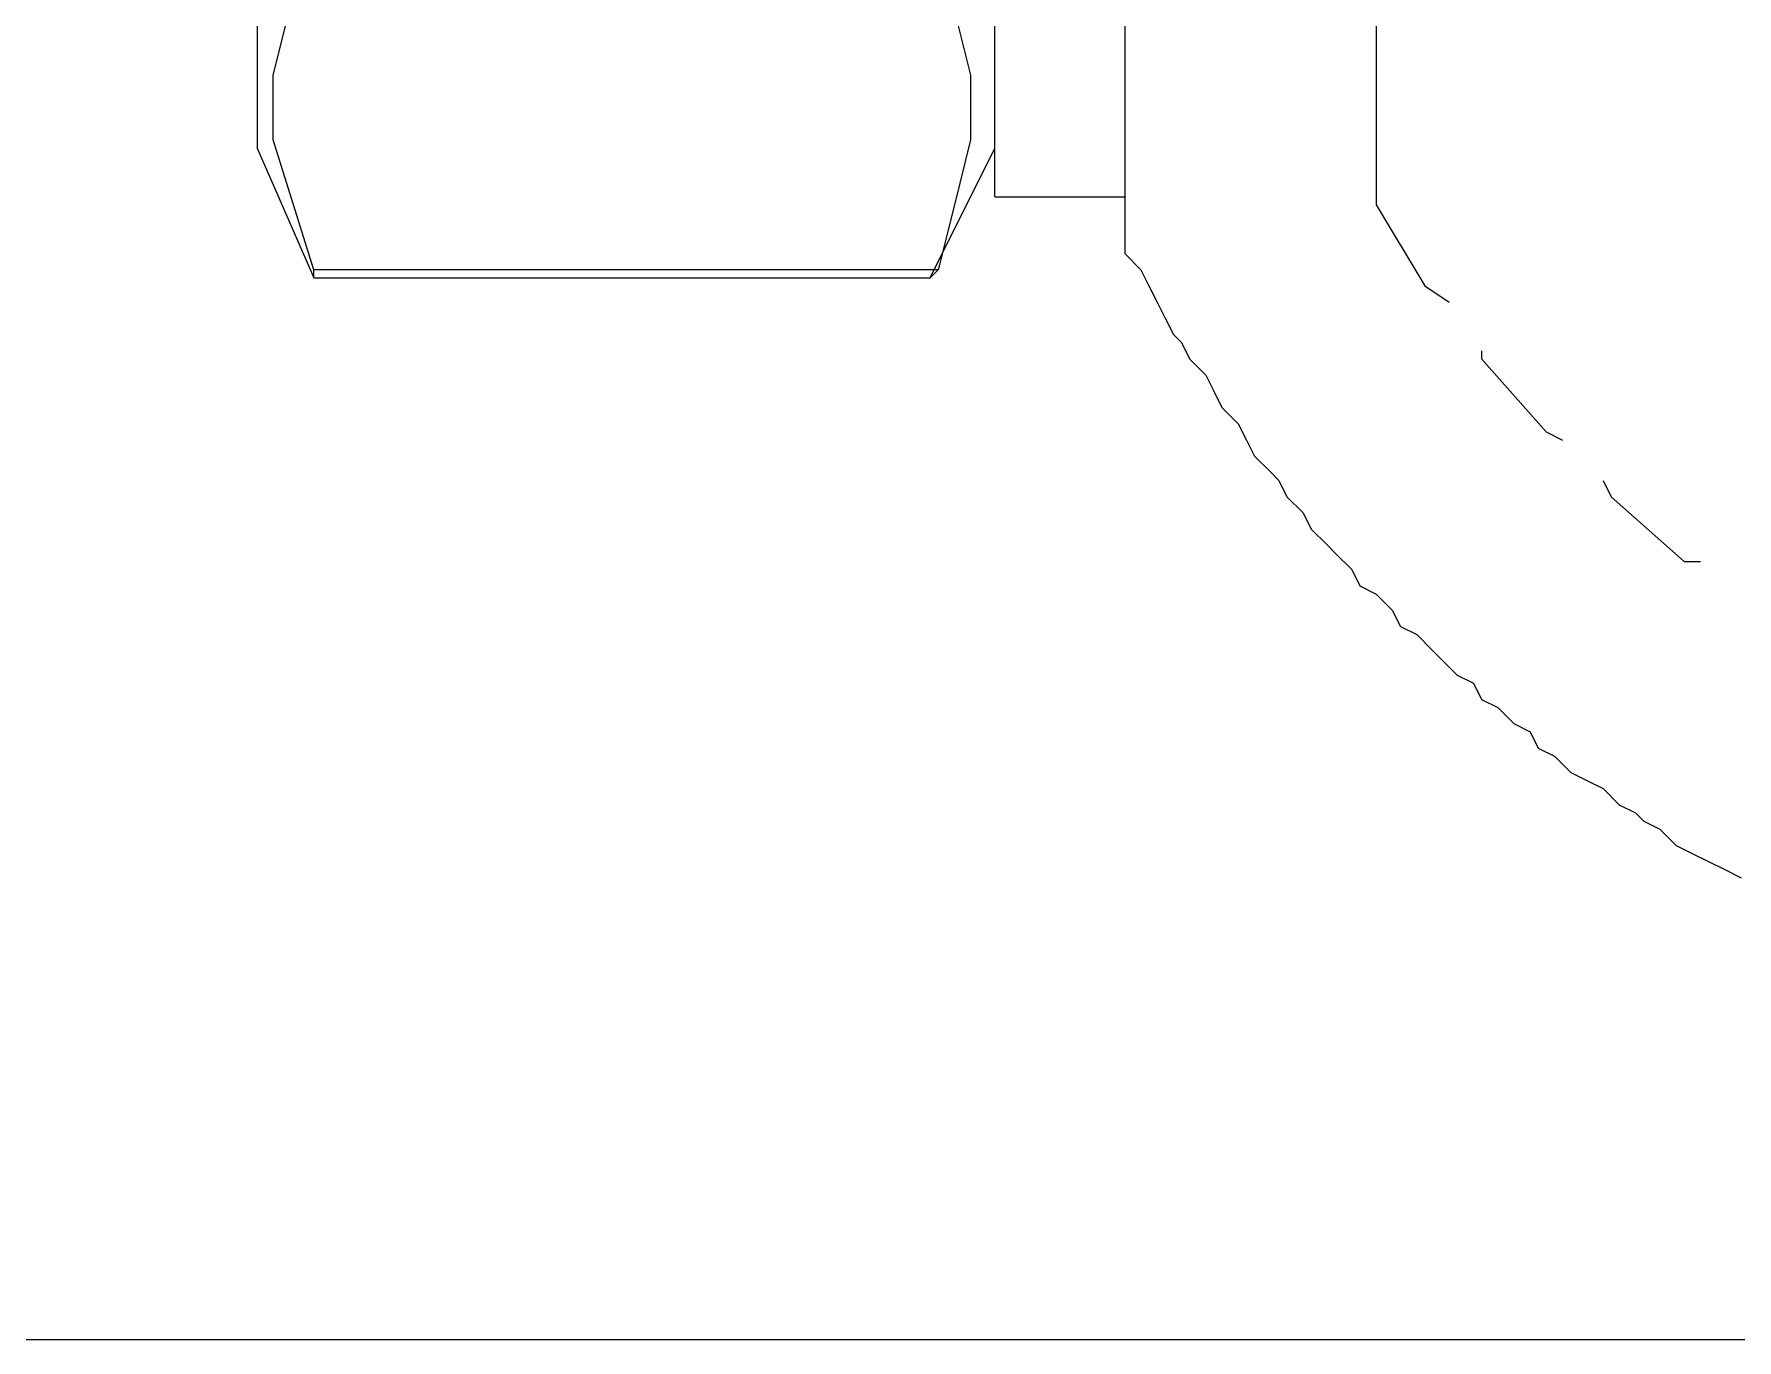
# Model space of a CAD drawing. Header units: millimetres. Extents: x 89051 to 218395, y -330386 to -125649.
# Drawn here: x 100480.9 to 100588.4, y -128539.9 to -128457.4 of the extents above; entities that cross this region are included whole.
import ezdxf

# ---------------------------------------------------------------- set-up
doc = ezdxf.new("R2010")
doc.units = ezdxf.units.MM
doc.header["$LTSCALE"] = 13
doc.layers.add('C00-00-00', color=7, linetype='Continuous')
doc.layers.add('铁心', color=3, linetype='Continuous', lineweight=0)

msp = doc.modelspace()

# ---------------------------------------------------------------- linework, layer by layer
at = {"layer": 'C00-00-00', "lineweight": 15}
for points in [[(100541.57, -128467.71), (100541.57, -128466.17), (100541.57, -128464.12), (100541.57, -128461.56), (100541.57, -128457.98), (100541.57, -128453.88), (100541.57, -128449.27), (100541.57, -128444.15), (100541.57, -128438.51), (100541.57, -128432.88), (100541.57, -128427.24), (100541.57, -128421.1), (100541.57, -128415.46), (100541.57, -128409.83), (100541.57, -128404.7), (100541.57, -128400.09), (100541.57, -128396), (100541.57, -128392.92), (100541.57, -128389.85), (100541.57, -128387.8), (100541.57, -128386.78)], [(100494.96, -128389.85), (100494.96, -128390.36), (100494.96, -128391.39), (100494.96, -128393.44), (100494.96, -128396.51), (100494.96, -128399.58), (100494.96, -128403.68), (100494.96, -128408.29), (100494.96, -128413.41), (100494.96, -128419.05), (100494.96, -128424.68), (100494.96, -128429.8), (100494.96, -128435.44), (100494.96, -128441.07), (100494.96, -128446.2), (100494.96, -128450.81), (100494.96, -128454.9), (100494.96, -128457.98), (100494.96, -128461.05), (100494.96, -128463.1), (100494.96, -128464.12), (100494.96, -128464.64)], [(100549.77, -128406.75), (100549.77, -128471.29)], [(100498.54, -128472.32), (100495.98, -128464.12), (100495.98, -128460.03), (100497.01, -128455.93), (100498.54, -128451.83)], [(100537.99, -128451.83), (100540.03, -128460.03), (100540.03, -128464.12), (100539.01, -128468.22), (100537.99, -128472.32)], [(100565.65, -128455.42), (100565.65, -128463.1)], [(100565.65, -128463.1), (100565.65, -128468.22)], [(100494.96, -128464.64), (100498.54, -128472.83)], [(100537.47, -128472.83), (100541.57, -128464.64)], [(100541.57, -128467.71), (100549.77, -128467.71)], [(100565.65, -128468.22), (100568.72, -128473.34)], [(100549.77, -128471.29), (100550.79, -128472.32), (100551.3, -128473.34), (100551.82, -128474.37), (100552.33, -128475.39), (100552.84, -128476.42), (100553.35, -128476.93), (100553.87, -128477.95), (100554.89, -128478.98), (100555.4, -128480), (100555.91, -128481.03), (100556.94, -128482.05), (100557.45, -128483.08), (100557.96, -128484.1), (100558.99, -128485.12), (100559.5, -128485.64), (100560.01, -128486.66), (100561.04, -128487.69), (100561.55, -128488.71), (100562.57, -128489.73), (100563.09, -128490.25), (100564.11, -128491.27), (100564.62, -128492.3), (100565.65, -128492.81), (100566.67, -128493.83), (100567.18, -128494.86), (100568.21, -128495.37), (100569.23, -128496.39), (100569.74, -128496.91), (100570.77, -128497.93), (100571.79, -128498.44), (100572.31, -128499.47), (100573.33, -128499.98), (100574.35, -128501), (100575.38, -128501.52), (100575.89, -128502.54), (100576.92, -128503.05), (100577.94, -128504.08), (100578.96, -128504.59), (100579.99, -128505.1), (100581.01, -128506.13), (100582.04, -128506.64), (100582.55, -128507.15), (100583.57, -128507.66), (100584.6, -128508.69), (100585.62, -128509.2), (100586.65, -128509.71), (100587.67, -128510.22), (100588.7, -128510.74)], [(100503.67, -128472.32), (100498.54, -128472.32)], [(100498.54, -128472.83), (100498.54, -128472.32)], [(100537.99, -128472.32), (100498.54, -128472.32)], [(100498.54, -128472.83), (100537.47, -128472.83)], [(100506.23, -128472.32), (100503.67, -128472.32)], [(100514.94, -128472.32), (100507.25, -128472.32)], [(100526.72, -128472.32), (100519.03, -128472.32)], [(100537.99, -128472.32), (100530.3, -128472.32)], [(100537.99, -128472.32), (100537.47, -128472.83)], [(100568.72, -128473.34), (100570.26, -128474.37)], [(100572.31, -128477.44), (100572.31, -128477.95)], [(100572.31, -128477.95), (100576.4, -128482.56)], [(100576.4, -128482.56), (100577.43, -128483.08)], [(100579.99, -128485.64), (100580.5, -128486.66)], [(100580.5, -128486.66), (100585.11, -128490.76)], [(100585.11, -128490.76), (100586.14, -128490.76)]]:
    msp.add_lwpolyline(points, dxfattribs=at)
at = {"layer": '铁心', "lineweight": 13}
msp.add_lwpolyline([(100794.61, -128539.93), (100434, -128539.93)], dxfattribs=at)

doc.saveas('drawing.dxf')
